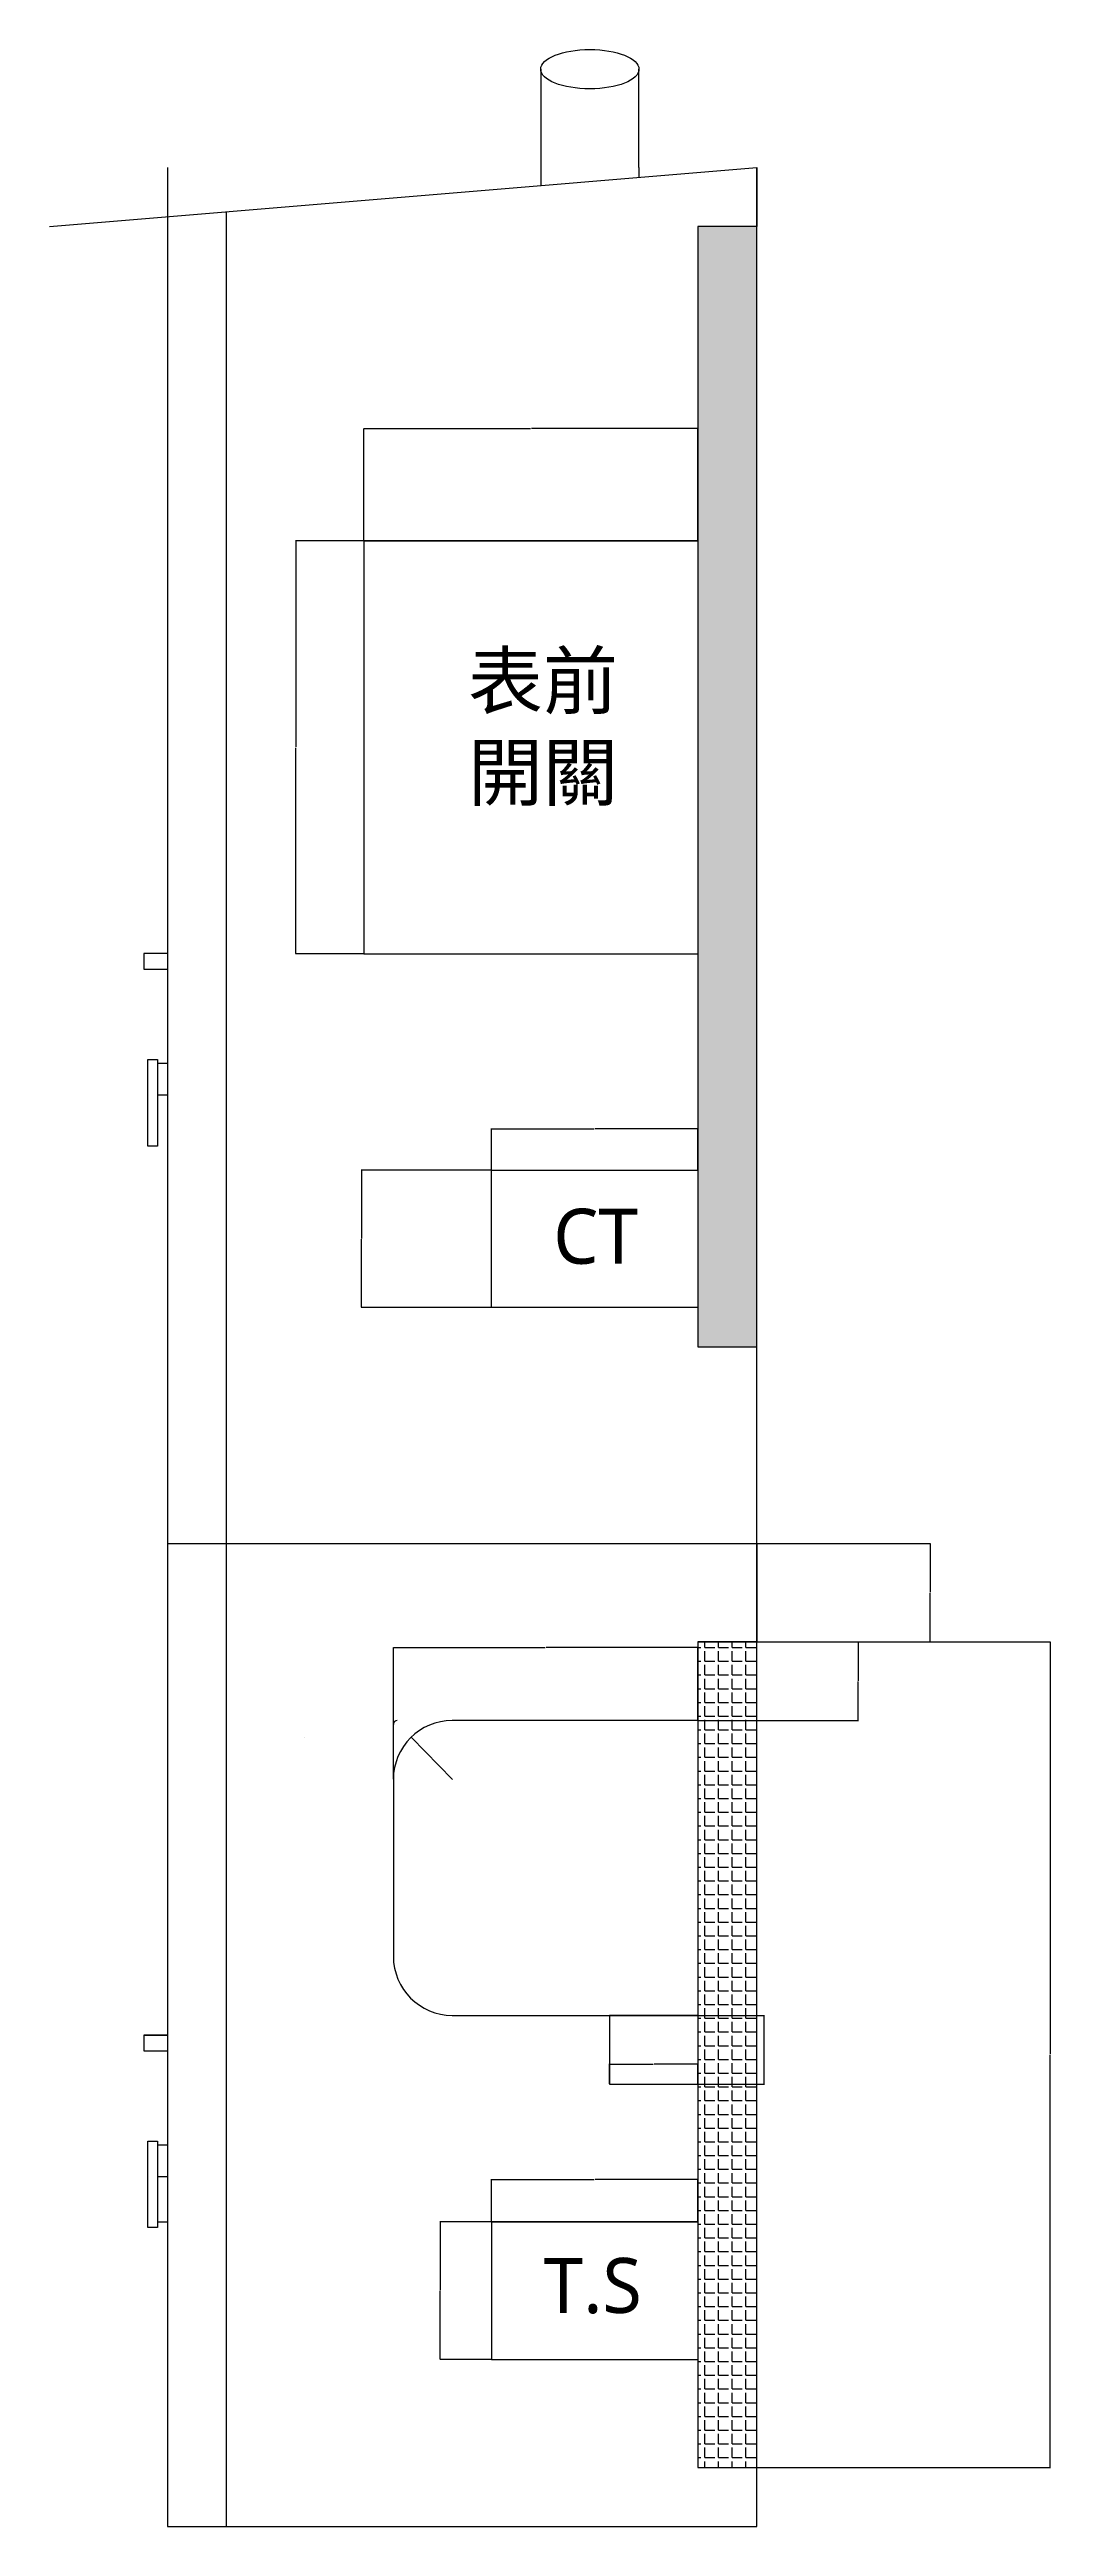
# Model space of a CAD drawing. Header units: millimetres. Extents: x 76 to 12892, y 3949 to 6333.
# Drawn here: x 6435 to 6945, y 4744 to 6004 of the extents above; entities that cross this region are included whole.
import ezdxf

# ---------------------------------------------------------------- set-up
doc = ezdxf.new("R2010")
doc.units = ezdxf.units.MM
doc.layers.add('DIMEN', color=102, linetype='Continuous', plot=False)
doc.styles.add('WD', font='Microsoft JhengHei.ttf')
doc.dimstyles.new('-', dxfattribs={"dimtxt": 0.18, "dimasz": 0.18, "dimexe": 0.18, "dimexo": 0.0625, "dimgap": 0.09, "dimtad": 0, "dimtih": 1, "dimtoh": 1, "dimzin": 0, "dimdsep": 46, "dimtxsty": 'WD', "dimcen": 0.09, "dimadec": 0, "dimazin": 0, "dimtfac": 1, "dimtofl": 0, "dimtmove": 2, "dimatfit": 3, "dimfxl": 1, "dimtolj": 1, "dimtzin": 0, "dimarcsym": 0})
pattern_1 = [(0, (-3233.683, 1991.896), (0, 6.985), [5.08, -1.905]), (90, (-3233.683, 1991.896), (-6.985, 4e-16), [5.08, -1.905])]

# ---------------------------------------------------------------- blocks, each defined once
blk = doc.blocks.new('*D396')
at = {"layer": 'Defpoints', "color": 0, "transparency": 16777216}
for p in [(6765.4, 5811.1), (6595.4, 5753.9), (6765.4, 5753.9)]:
    blk.add_point(p, dxfattribs=at)
at = {"layer": 'DIMEN', "color": 0, "lineweight": -2, "transparency": 16777216}
for p, q in [((6595.4, 5754), (6595.4, 5811.2)), ((6595.5, 5811.1), (6680.1, 5811.1)), ((6765.2, 5811.1), (6680.6, 5811.1)), ((6765.4, 5754), (6765.4, 5811.2))]:
    blk.add_line(p, q, dxfattribs=at)
at = {"layer": 'DIMEN', "color": 0, "transparency": 16777216}
for points in [[(6595.5, 5811.1), (6595.5, 5811), (6595.4, 5811.1)], [(6765.2, 5811.1), (6765.2, 5811), (6765.4, 5811.1)]]:
    blk.add_solid(points, dxfattribs=at)
at = {"layer": 'DIMEN', "color": 0, "transparency": 16777216, "insert": (6680.4, 5811.1), "char_height": 0.18, "attachment_point": 5, "style": 'WD'}
blk.add_mtext('\\A1;170', dxfattribs=at)
blk = doc.blocks.new('*D397')
at = {"layer": 'Defpoints', "color": 0, "transparency": 16777216}
for p in [(6595.4, 5753.9), (6560.7, 5543.9), (6595.4, 5543.9)]:
    blk.add_point(p, dxfattribs=at)
at = {"layer": 'DIMEN', "color": 0, "lineweight": -2, "transparency": 16777216}
for p, q in [((6595.3, 5753.9), (6560.5, 5753.9)), ((6560.7, 5753.7), (6560.7, 5649.1)), ((6560.7, 5544.1), (6560.7, 5648.7)), ((6595.3, 5543.9), (6560.5, 5543.9))]:
    blk.add_line(p, q, dxfattribs=at)
at = {"layer": 'DIMEN', "color": 0, "transparency": 16777216}
for points in [[(6560.7, 5753.7), (6560.7, 5753.7), (6560.7, 5753.9)], [(6560.7, 5544.1), (6560.7, 5544.1), (6560.7, 5543.9)]]:
    blk.add_solid(points, dxfattribs=at)
at = {"layer": 'DIMEN', "color": 0, "transparency": 16777216, "insert": (6560.7, 5648.9), "char_height": 0.18, "attachment_point": 5, "style": 'WD'}
blk.add_mtext('\\A1;210', dxfattribs=at)
blk = doc.blocks.new('*D398')
at = {"layer": 'Defpoints', "color": 0, "transparency": 16777216}
for p in [(6765.4, 5454.8), (6660.4, 5433.9), (6765.4, 5433.9)]:
    blk.add_point(p, dxfattribs=at)
at = {"layer": 'DIMEN', "color": 0, "lineweight": -2, "transparency": 16777216}
for p, q in [((6660.4, 5434), (6660.4, 5455)), ((6660.5, 5454.8), (6712.6, 5454.8)), ((6765.2, 5454.8), (6713.1, 5454.8)), ((6765.4, 5434), (6765.4, 5455))]:
    blk.add_line(p, q, dxfattribs=at)
at = {"layer": 'DIMEN', "color": 0, "transparency": 16777216}
for points in [[(6660.5, 5454.9), (6660.5, 5454.8), (6660.4, 5454.8)], [(6765.2, 5454.9), (6765.2, 5454.8), (6765.4, 5454.8)]]:
    blk.add_solid(points, dxfattribs=at)
at = {"layer": 'DIMEN', "color": 0, "transparency": 16777216, "insert": (6712.9, 5454.8), "char_height": 0.18, "attachment_point": 5, "style": 'WD'}
blk.add_mtext('\\A1;105', dxfattribs=at)
blk = doc.blocks.new('*D399')
at = {"layer": 'Defpoints', "color": 0, "transparency": 16777216}
for p in [(6660.4, 5433.9), (6594.2, 5363.9), (6660.4, 5363.9)]:
    blk.add_point(p, dxfattribs=at)
at = {"layer": 'DIMEN', "color": 0, "lineweight": -2, "transparency": 16777216}
for p, q in [((6660.3, 5433.9), (6594, 5433.9)), ((6594.2, 5433.7), (6594.2, 5399.1)), ((6594.2, 5364.1), (6594.2, 5398.7)), ((6660.3, 5363.9), (6594, 5363.9))]:
    blk.add_line(p, q, dxfattribs=at)
at = {"layer": 'DIMEN', "color": 0, "transparency": 16777216}
for points in [[(6594.2, 5433.7), (6594.2, 5433.7), (6594.2, 5433.9)], [(6594.2, 5364.1), (6594.2, 5364.1), (6594.2, 5363.9)]]:
    blk.add_solid(points, dxfattribs=at)
at = {"layer": 'DIMEN', "color": 0, "transparency": 16777216, "insert": (6594.2, 5398.9), "char_height": 0.18, "attachment_point": 5, "style": 'WD'}
blk.add_mtext('\\A1;70', dxfattribs=at)
blk = doc.blocks.new('*D400')
at = {"layer": 'Defpoints', "color": 0, "transparency": 16777216}
for p in [(6765.4, 5191), (6765.4, 5153.9), (6610.4, 5123.9)]:
    blk.add_point(p, dxfattribs=at)
at = {"layer": 'DIMEN', "color": 0, "lineweight": -2, "transparency": 16777216}
for p, q in [((6610.4, 5124), (6610.4, 5191.1)), ((6610.5, 5191), (6687.6, 5191)), ((6765.2, 5191), (6688.1, 5191)), ((6765.4, 5154), (6765.4, 5191.1))]:
    blk.add_line(p, q, dxfattribs=at)
at = {"layer": 'DIMEN', "color": 0, "transparency": 16777216}
for points in [[(6610.5, 5191), (6610.5, 5190.9), (6610.4, 5191)], [(6765.2, 5191), (6765.2, 5190.9), (6765.4, 5191)]]:
    blk.add_solid(points, dxfattribs=at)
at = {"layer": 'DIMEN', "color": 0, "transparency": 16777216, "insert": (6687.9, 5191), "char_height": 0.18, "attachment_point": 5, "style": 'WD'}
blk.add_mtext('\\A1;155', dxfattribs=at)
blk = doc.blocks.new('*D401')
at = {"layer": 'Defpoints', "color": 0, "transparency": 16777216}
for p in [(6765.4, 5193.9), (6846.9, 5193.9), (6765.4, 5153.9)]:
    blk.add_point(p, dxfattribs=at)
at = {"layer": 'DIMEN', "color": 0, "lineweight": -2, "transparency": 16777216}
for p, q in [((6765.4, 5193.9), (6847.1, 5193.9)), ((6846.9, 5193.7), (6846.9, 5174.1)), ((6846.9, 5154.1), (6846.9, 5173.7)), ((6765.4, 5153.9), (6847.1, 5153.9))]:
    blk.add_line(p, q, dxfattribs=at)
at = {"layer": 'DIMEN', "color": 0, "transparency": 16777216}
for points in [[(6846.9, 5193.7), (6846.9, 5193.7), (6846.9, 5193.9)], [(6846.9, 5154.1), (6846.9, 5154.1), (6846.9, 5153.9)]]:
    blk.add_solid(points, dxfattribs=at)
at = {"layer": 'DIMEN', "color": 0, "transparency": 16777216, "insert": (6846.9, 5173.9), "char_height": 0.18, "attachment_point": 5, "style": 'WD'}
blk.add_mtext('\\A1;40', dxfattribs=at)
blk = doc.blocks.new('*D402')
at = {"layer": 'Defpoints', "color": 0, "transparency": 16777216}
for p in [(6795.4, 5243.9), (6795.4, 5193.9), (6883.5, 5193.9)]:
    blk.add_point(p, dxfattribs=at)
at = {"layer": 'DIMEN', "color": 0, "lineweight": -2, "transparency": 16777216}
for p, q in [((6795.4, 5243.9), (6883.7, 5243.9)), ((6883.5, 5243.7), (6883.5, 5219.1)), ((6883.5, 5194.1), (6883.5, 5218.7)), ((6795.4, 5193.9), (6883.7, 5193.9))]:
    blk.add_line(p, q, dxfattribs=at)
at = {"layer": 'DIMEN', "color": 0, "transparency": 16777216}
for points in [[(6883.5, 5243.7), (6883.6, 5243.7), (6883.5, 5243.9)], [(6883.5, 5194.1), (6883.6, 5194.1), (6883.5, 5193.9)]]:
    blk.add_solid(points, dxfattribs=at)
at = {"layer": 'DIMEN', "color": 0, "transparency": 16777216, "insert": (6883.5, 5218.9), "char_height": 0.18, "attachment_point": 5, "style": 'WD'}
blk.add_mtext('\\A1;50', dxfattribs=at)
blk = doc.blocks.new('*D403')
at = {"layer": 'Defpoints', "color": 0, "transparency": 16777216}
for p in [(6795.4, 5193.9), (6795.4, 4773.9), (6944.6, 4773.9)]:
    blk.add_point(p, dxfattribs=at)
at = {"layer": 'DIMEN', "color": 0, "lineweight": -2, "transparency": 16777216}
for p, q in [((6795.4, 5193.9), (6944.8, 5193.9)), ((6944.6, 5193.7), (6944.6, 4984.1)), ((6944.6, 4774.1), (6944.6, 4983.7)), ((6795.4, 4773.9), (6944.8, 4773.9))]:
    blk.add_line(p, q, dxfattribs=at)
at = {"layer": 'DIMEN', "color": 0, "transparency": 16777216}
for points in [[(6944.6, 5193.7), (6944.6, 5193.7), (6944.6, 5193.9)], [(6944.6, 4774.1), (6944.6, 4774.1), (6944.6, 4773.9)]]:
    blk.add_solid(points, dxfattribs=at)
at = {"layer": 'DIMEN', "color": 0, "transparency": 16777216, "insert": (6944.6, 4983.9), "char_height": 0.18, "attachment_point": 5, "style": 'WD'}
blk.add_mtext('\\A1;420', dxfattribs=at)
blk = doc.blocks.new('*D404')
at = {"layer": 'Defpoints', "color": 0, "transparency": 16777216}
for p in [(6634.2, 4898.9), (6660.4, 4898.9), (6660.4, 4828.9)]:
    blk.add_point(p, dxfattribs=at)
at = {"layer": 'DIMEN', "color": 0, "lineweight": -2, "transparency": 16777216}
for p, q in [((6660.3, 4898.9), (6634, 4898.9)), ((6634.2, 4898.7), (6634.2, 4864.1)), ((6634.2, 4829.1), (6634.2, 4863.7)), ((6660.3, 4828.9), (6634, 4828.9))]:
    blk.add_line(p, q, dxfattribs=at)
at = {"layer": 'DIMEN', "color": 0, "transparency": 16777216}
for points in [[(6634.1, 4898.7), (6634.2, 4898.7), (6634.2, 4898.9)], [(6634.1, 4829.1), (6634.2, 4829.1), (6634.2, 4828.9)]]:
    blk.add_solid(points, dxfattribs=at)
at = {"layer": 'DIMEN', "color": 0, "transparency": 16777216, "insert": (6634.2, 4863.9), "char_height": 0.18, "attachment_point": 5, "style": 'WD'}
blk.add_mtext('\\A1;70', dxfattribs=at)
blk = doc.blocks.new('*D405')
at = {"layer": 'Defpoints', "color": 0, "transparency": 16777216}
for p in [(6765.4, 4920.4), (6660.4, 4898.9), (6765.4, 4898.9)]:
    blk.add_point(p, dxfattribs=at)
at = {"layer": 'DIMEN', "color": 0, "lineweight": -2, "transparency": 16777216}
for p, q in [((6660.4, 4899), (6660.4, 4920.6)), ((6660.5, 4920.4), (6712.6, 4920.4)), ((6765.2, 4920.4), (6713.1, 4920.4)), ((6765.4, 4899), (6765.4, 4920.6))]:
    blk.add_line(p, q, dxfattribs=at)
at = {"layer": 'DIMEN', "color": 0, "transparency": 16777216}
for points in [[(6660.5, 4920.4), (6660.5, 4920.4), (6660.4, 4920.4)], [(6765.2, 4920.4), (6765.2, 4920.4), (6765.4, 4920.4)]]:
    blk.add_solid(points, dxfattribs=at)
at = {"layer": 'DIMEN', "color": 0, "transparency": 16777216, "insert": (6712.9, 4920.4), "char_height": 0.18, "attachment_point": 5, "style": 'WD'}
blk.add_mtext('\\A1;105', dxfattribs=at)
blk = doc.blocks.new('*D406')
at = {"layer": 'Defpoints', "color": 0, "transparency": 16777216}
for p in [(6619.4, 5145.4), (6640.4, 5123.9)]:
    blk.add_point(p, dxfattribs=at)
at = {"layer": 'DIMEN', "color": 0, "lineweight": -2, "transparency": 16777216}
blk.add_line((6640.4, 5123.9), (6619.6, 5145.3), dxfattribs=at)
at = {"layer": 'DIMEN', "color": 0, "transparency": 16777216}
blk.add_solid([(6619.6, 5145.3), (6619.5, 5145.2), (6619.4, 5145.4)], dxfattribs=at)
at = {"layer": 'DIMEN', "color": 0, "transparency": 16777216, "insert": (6565.5, 5145.1), "char_height": 0.18, "attachment_point": 5, "style": 'WD'}
blk.add_mtext('\\A1;R30', dxfattribs=at)
blk = doc.blocks.new('*D407')
at = {"layer": 'Defpoints', "color": 0, "transparency": 16777216}
for p in [(6765.4, 4979.1), (6720.4, 4968.9), (6765.4, 4968.9)]:
    blk.add_point(p, dxfattribs=at)
at = {"layer": 'DIMEN', "color": 0, "lineweight": -2, "transparency": 16777216}
for p, q in [((6720.4, 4969), (6720.4, 4979.3)), ((6720.5, 4979.1), (6742.6, 4979.1)), ((6765.2, 4979.1), (6743.1, 4979.1)), ((6765.4, 4969), (6765.4, 4979.3))]:
    blk.add_line(p, q, dxfattribs=at)
at = {"layer": 'DIMEN', "color": 0, "transparency": 16777216}
for points in [[(6720.5, 4979.1), (6720.5, 4979.1), (6720.4, 4979.1)], [(6765.2, 4979.1), (6765.2, 4979.1), (6765.4, 4979.1)]]:
    blk.add_solid(points, dxfattribs=at)
at = {"layer": 'DIMEN', "color": 0, "transparency": 16777216, "insert": (6742.9, 4979.1), "char_height": 0.18, "attachment_point": 5, "style": 'WD'}
blk.add_mtext('\\A1;45', dxfattribs=at)
blk = doc.blocks.new('*D408')
at = {"layer": 'Defpoints', "color": 0, "transparency": 16777216}
for p in [(6720.4, 5003.9), (6720.4, 4968.9), (6799, 4968.9)]:
    blk.add_point(p, dxfattribs=at)
at = {"layer": 'DIMEN', "color": 0, "lineweight": -2, "transparency": 16777216}
for p, q in [((6720.4, 5003.9), (6799.2, 5003.9)), ((6799, 5003.7), (6799, 4969.1)), ((6720.4, 4968.9), (6799.2, 4968.9))]:
    blk.add_line(p, q, dxfattribs=at)
at = {"layer": 'DIMEN', "color": 0, "transparency": 16777216}
for points in [[(6799, 5003.7), (6799, 5003.7), (6799, 5003.9)], [(6799, 4969.1), (6799, 4969.1), (6799, 4968.9)]]:
    blk.add_solid(points, dxfattribs=at)
at = {"layer": 'DIMEN', "color": 0, "transparency": 16777216, "insert": (6834.5, 4986.4), "char_height": 0.18, "attachment_point": 5, "style": 'WD'}
blk.add_mtext('\\A1;35', dxfattribs=at)

msp = doc.modelspace()

# ---------------------------------------------------------------- hatches: boundary and pattern name
h = msp.add_hatch()
h.set_pattern_fill('ANGLE', color=256)
h.set_pattern_definition(pattern_1)
h.paths.add_polyline_path([(6765.36591, 5343.89451), (6795.36591, 5343.89451), (6795.36591, 5913.89451), (6765.36591, 5913.89451)])
h = msp.add_hatch()
h.set_pattern_fill('ANGLE', color=256)
h.set_pattern_definition(pattern_1)
h.paths.add_polyline_path([(6795.36591, 5193.89451), (6765.36591, 5193.89451), (6765.36591, 4773.89451), (6795.36591, 4773.89451)])

# ---------------------------------------------------------------- linework, layer by layer
for p, q in [((6685.36591, 5993.89451), (6685.36591, 5943.89451)), ((6735.36591, 5943.89451), (6735.36591, 5993.89451)), ((6435.36591, 5913.89451), (6795.36591, 5943.89451)), ((6495.36591, 5943.89451), (6495.36591, 5544.12027)), ((6685.36591, 5943.89451), (6685.36591, 5934.72784)), ((6735.36591, 5943.89451), (6735.36591, 5938.89451)), ((6795.36591, 4743.89451), (6795.36591, 5943.89451)), ((6795.36591, 5943.89451), (6795.36591, 5913.89451)), ((6495.36591, 5918.89451), (6495.36591, 4743.89451)), ((6525.36591, 4743.89451), (6525.36591, 5921.39451)), ((6795.36591, 5913.89451), (6765.36591, 5913.89451)), ((6765.36591, 5913.89451), (6765.36591, 5343.89451)), ((6595.36591, 5753.89451), (6765.36591, 5753.89451)), ((6765.36591, 5753.89451), (6595.36591, 5753.89451)), ((6595.36591, 5753.89451), (6595.36591, 5543.89451)), ((6495.36591, 5544.12027), (6483.36591, 5544.12027)), ((6483.36591, 5544.12027), (6483.36591, 5536.12027)), ((6495.36591, 5544.12027), (6485.36591, 5544.12027)), ((6495.36591, 5544.12027), (6490.36591, 5544.12027)), ((6483.36591, 5536.12027), (6487.86591, 5536.12027)), ((6485.36591, 5536.12027), (6490.36591, 5536.12027)), ((6490.36591, 5536.12027), (6495.36591, 5536.12027)), ((6595.36591, 5543.89451), (6765.36591, 5543.89451)), ((6485.36591, 5490.12027), (6490.36591, 5490.12027)), ((6485.36591, 5446.12027), (6485.36591, 5490.12027)), ((6490.36591, 5490.12027), (6490.36591, 5446.12027)), ((6495.36591, 5488.12027), (6490.36591, 5488.12027)), ((6490.36591, 5488.12027), (6490.36591, 5472.12027)), ((6495.36591, 5490.12027), (6495.36591, 5488.12027)), ((6490.36591, 5472.12027), (6495.36591, 5472.12027)), ((6490.36591, 5446.12027), (6485.36591, 5446.12027)), ((6660.36591, 5363.89451), (6660.36591, 5433.89451)), ((6660.36591, 5433.89451), (6765.36591, 5433.89451)), ((6765.36591, 5433.89451), (6765.36591, 5363.89451)), ((6765.36591, 5363.89451), (6660.36591, 5363.89451)), ((6765.36591, 5343.89451), (6795.36591, 5343.89451)), ((6495.36591, 5243.89451), (6525.36591, 5243.89451)), ((6525.36591, 5243.89451), (6795.36591, 5243.89451)), ((6795.36591, 5243.89451), (6795.36591, 5193.89451)), ((6795.36591, 5193.89451), (6765.36591, 5193.89451)), ((6765.36591, 5193.89451), (6765.36591, 4773.89451)), ((6765.36591, 5193.89451), (6765.36591, 5153.89451)), ((6765.36591, 5153.89451), (6640.36591, 5153.89451)), ((6610.36591, 5123.89451), (6610.36591, 5033.89451)), ((6640.36591, 5003.89451), (6795.36591, 5003.89451)), ((6765.36591, 5003.89451), (6720.36591, 5003.89451)), ((6720.36591, 5003.89451), (6720.36591, 4968.89451)), ((6483.36591, 4993.89451), (6495.36591, 4993.89451)), ((6495.36591, 4993.89451), (6483.36591, 4993.89451)), ((6483.36591, 4993.89451), (6483.36591, 4985.89451)), ((6495.36591, 4993.89451), (6485.36591, 4993.89451)), ((6495.36591, 4993.89451), (6490.36591, 4993.89451)), ((6483.36591, 4985.89451), (6487.86591, 4985.89451)), ((6485.36591, 4985.89451), (6490.36591, 4985.89451)), ((6490.36591, 4985.89451), (6495.36591, 4985.89451)), ((6720.36591, 4968.89451), (6765.36591, 4968.89451)), ((6485.36591, 4939.89451), (6490.36591, 4939.89451)), ((6485.36591, 4895.89451), (6485.36591, 4939.89451)), ((6490.36591, 4939.89451), (6490.36591, 4895.89451)), ((6495.36591, 4939.89451), (6495.36591, 4937.89451)), ((6495.36591, 4937.89451), (6490.36591, 4937.89451)), ((6490.36591, 4937.89451), (6490.36591, 4921.89451)), ((6490.36591, 4921.89451), (6495.36591, 4921.89451)), ((6490.36591, 4895.89451), (6485.36591, 4895.89451)), ((6490.36591, 4898.89451), (6495.36591, 4898.89451)), ((6660.36591, 4898.89451), (6765.36591, 4898.89451)), ((6765.36591, 4898.89451), (6660.36591, 4898.89451)), ((6660.36591, 4898.89451), (6660.36591, 4828.89451)), ((6660.36591, 4828.89451), (6765.36591, 4828.89451)), ((6765.36591, 4773.89451), (6795.36591, 4773.89451)), ((6495.36591, 4743.89451), (6795.36591, 4743.89451))]:
    msp.add_line(p, q)
for centre, radius, start, end in [((6640.36591, 5123.89451), 30, 90, 180), ((6612.36591, 5151.89451), 2, 90, 180), ((6640.36591, 5033.89451), 30, 180, 270)]:
    msp.add_arc(centre, radius, start, end)
msp.add_ellipse((6710.36591, 5993.89451), major_axis=(25, 0), ratio=0.4)

# ---------------------------------------------------------------- texts
at = {"char_height": 27.982818, "attachment_point": 1, "style": 'WD'}
for s, insert in [('表前^J開關', (6648.33043, 5696.79665)), ('CT', (6691.70484, 5414.21332)), ('T.S', (6686.77113, 4880.4984))]:
    msp.add_mtext_dynamic_manual_height_columns(s, width=765.4122302, gutter_width=139.91409, heights=[267.9388], dxfattribs=dict(at, insert=insert))

# ---------------------------------------------------------------- dimensions: what is measured, and where the dimension line sits
at = {"layer": 'DIMEN'}
for base, p1, p2, picture, middle in [((6765.36591, 5811.06342), (6595.36591, 5753.89451), (6765.36591, 5753.89451), '*D396', (6680.36591, 5811.06342)), ((6765.36591, 5454.8322), (6660.36591, 5433.89451), (6765.36591, 5433.89451), '*D398', (6712.86591, 5454.8322)), ((6765.36591, 5190.96239), (6610.36591, 5123.89451), (6765.36591, 5153.89451), '*D400', (6687.86591, 5190.96239)), ((6765.36591, 4979.10886), (6720.36591, 4968.89451), (6765.36591, 4968.89451), '*D407', (6742.86591, 4979.10886)), ((6765.36591, 4920.409), (6660.36591, 4898.89451), (6765.36591, 4898.89451), '*D405', (6712.86591, 4920.409))]:
    dim = msp.add_linear_dim(base=base, p1=p1, p2=p2, dimstyle='-', override={"dimdec": 0}, dxfattribs=at)
    dim.commit()
    dim.dimension.update_dxf_attribs({"geometry": picture, "text_midpoint": middle})
for base, p1, p2, picture, middle in [((6560.68287, 5543.89451), (6595.36591, 5753.89451), (6595.36591, 5543.89451), '*D397', (6560.68287, 5648.89451)), ((6594.19517, 5363.89451), (6660.36591, 5433.89451), (6660.36591, 5363.89451), '*D399', (6594.19517, 5398.89451)), ((6883.54825, 5193.89451), (6795.36591, 5243.89451), (6795.36591, 5193.89451), '*D402', (6883.54825, 5218.89451)), ((6846.90608, 5193.89451), (6765.36591, 5153.89451), (6765.36591, 5193.89451), '*D401', (6846.90608, 5173.89451)), ((6944.61853, 4773.89451), (6795.36591, 5193.89451), (6795.36591, 4773.89451), '*D403', (6944.61853, 4983.89451)), ((6634.17798, 4898.89451), (6660.36591, 4828.89451), (6660.36591, 4898.89451), '*D404', (6634.17798, 4863.89451))]:
    dim = msp.add_linear_dim(base=base, p1=p1, p2=p2, angle=90, dimstyle='-', override={"dimdec": 0}, dxfattribs=at)
    dim.commit()
    dim.dimension.update_dxf_attribs({"geometry": picture, "text_midpoint": middle})
dim = msp.add_radius_dim(center=(6640.36591, 5123.89451), mpoint=(6619.42838, 5145.37985), dimstyle='-', override={"dimdec": 0}, dxfattribs=at)
dim.commit()
dim.dimension.update_dxf_attribs({"geometry": '*D406', "text_midpoint": (6565.47811, 5145.10771), "dimtype": 164})
dim = msp.add_linear_dim(base=(6799.01008, 4968.89451), p1=(6720.36591, 5003.89451), p2=(6720.36591, 4968.89451), angle=90, dimstyle='-', override={"dimdec": 0}, dxfattribs=at)
dim.commit()
dim.dimension.update_dxf_attribs({"geometry": '*D408', "text_midpoint": (6834.54364, 4986.39451), "dimtype": 160})

doc.saveas('drawing.dxf')
